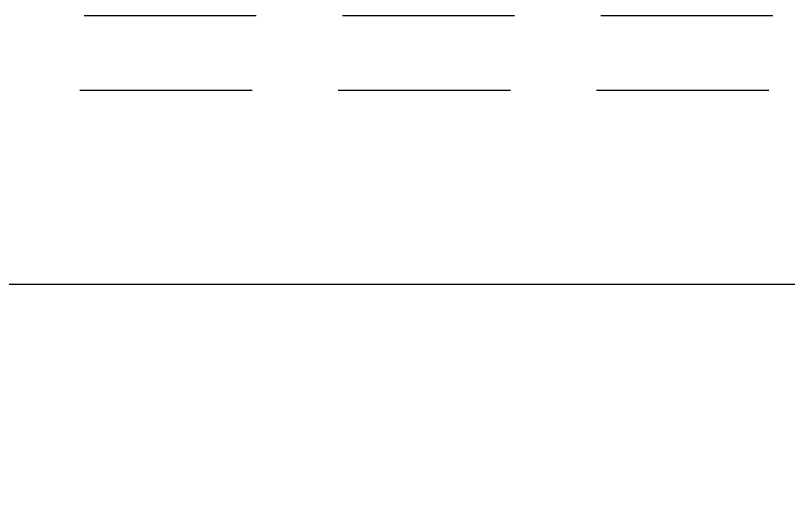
# Model space of a CAD drawing. Extents: x 39751 to 116307, y -36149 to -14965.
# Drawn here: x 49662 to 50335, y -20590 to -20166 of the extents above; entities that cross this region are included whole.
import ezdxf

# ---------------------------------------------------------------- set-up
doc = ezdxf.new("R2010")
doc.units = 0
doc.header["$LTSCALE"] = 1500
doc.linetypes.add('HIDDEN1', pattern=[0.15, 0.1, -0.05])
doc.linetypes.add('PHAN', pattern=[0.76, 0.57, -0.05, 0.02, -0.05, 0.02, -0.05])
doc.layers.add('confine9', color=1, linetype='PHAN')

msp = doc.modelspace()

# ---------------------------------------------------------------- linework, layer by layer
msp.add_line((45257.66, -20400.01), (67215.67, -20400.01))
at = {"layer": 'confine9', "color": 2, "linetype": 'HIDDEN1'}
for p, q in [((43646.6, -20166.01), (67135.67, -20166.01)), ((43642.95, -20231.01), (67135.67, -20231.01))]:
    msp.add_line(p, q, dxfattribs=at)

doc.saveas('drawing.dxf')
